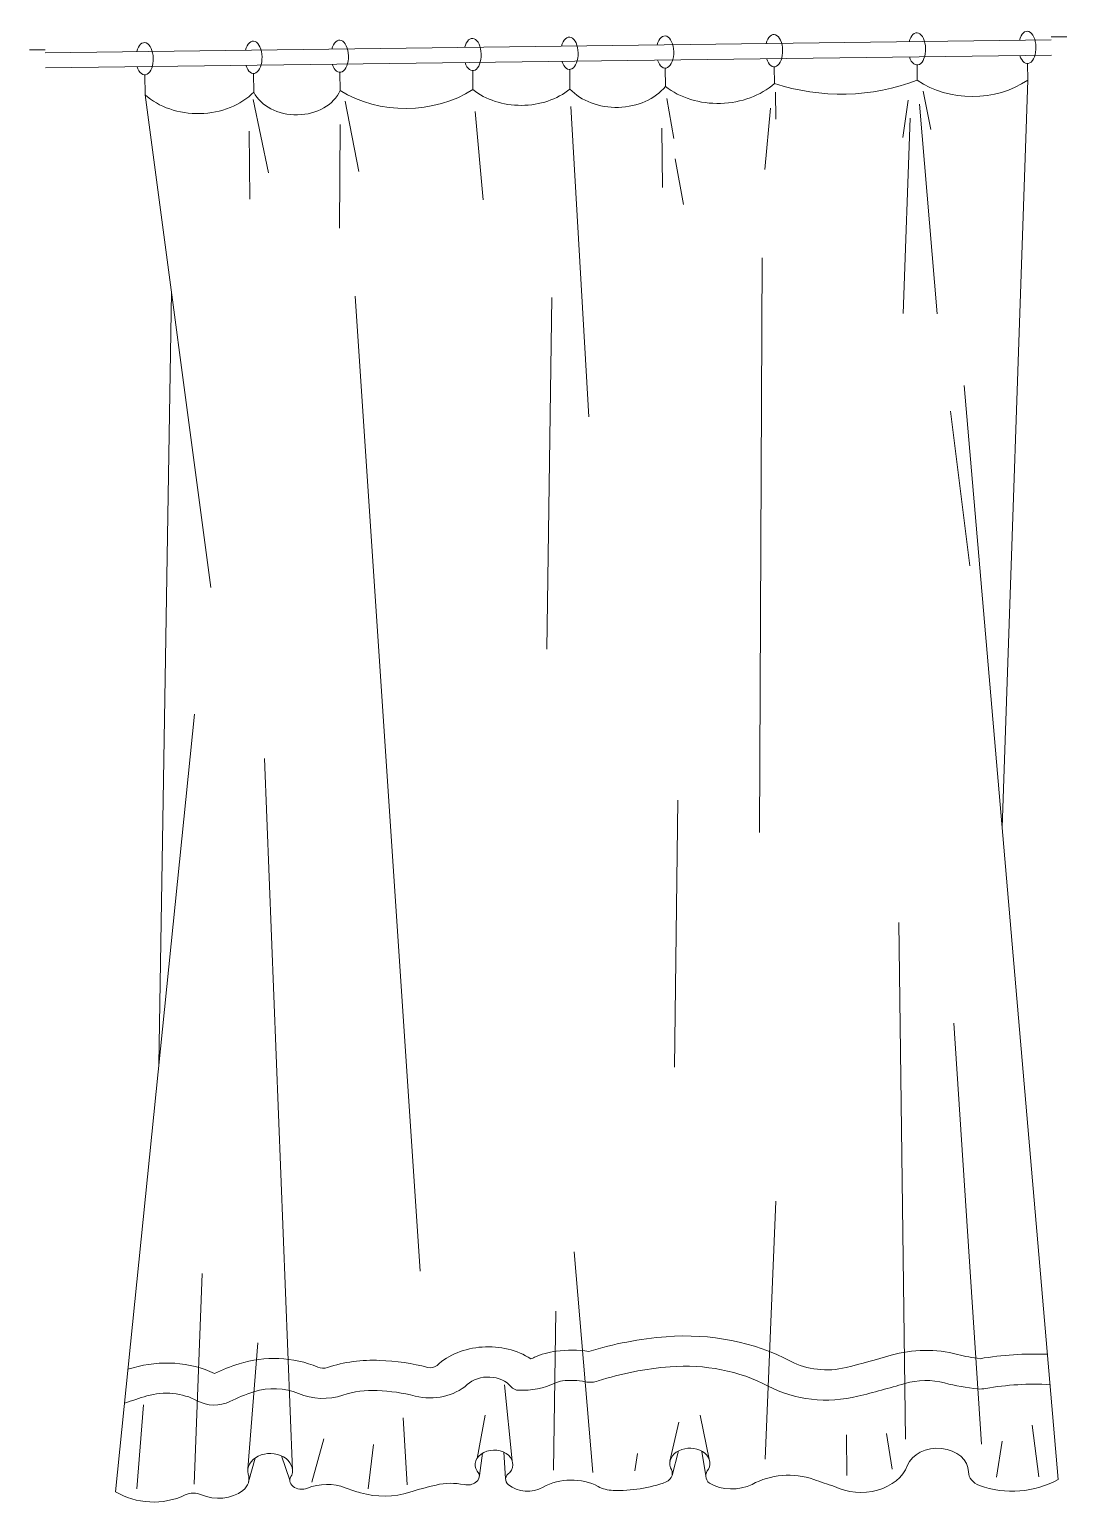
# Model space of a CAD drawing. Header units: centimetres. Extents: x 2280 to 32242, y -4577 to 2534.
# Drawn here: x 24756.9 to 24902.7, y -3330.3 to -3126.5 of the extents above; entities that cross this region are included whole.
import ezdxf

# ---------------------------------------------------------------- set-up
doc = ezdxf.new("R2010")
doc.units = ezdxf.units.CM
doc.layers.get('0').update_dxf_attribs({"lineweight": 15})
doc.layers.add('dim', color=40, linetype='Continuous', lineweight=0)

# ---------------------------------------------------------------- blocks, each defined once
blk = doc.blocks.new('OBJE_other_179')
for points in [[(-0.4857, 0.0035), (-0.4718, 0.0035)], [(0.4206, 0.0035), (0.4345, 0.0035)]]:
    blk.add_lwpolyline(points, close=True)
for points in [[(-0.4718, 0), (0.4206, 0)], [(-0.4718, -0.0174), (0.4206, -0.0174)], [(-0.3838, -0.0269), (-0.3838, -0.0498)], [(-0.2873, -0.0269), (-0.2873, -0.0485)], [(-0.2107, -0.0269), (-0.2107, -0.0479)], [(-0.0929, -0.0269), (-0.0929, -0.0488)], [(-0.0069, -0.0269), (-0.0069, -0.0495)], [(0.0779, -0.0269), (0.0779, -0.048)], [(0.1745, -0.0269), (0.1745, -0.0461)], [(0.3013, -0.0269), (0.3013, -0.0445)], [(0.3992, -0.046), (0.3681, -0.9069)], [(-0.2879, -0.057), (-0.2753, -0.1418)], [(-0.2065, -0.0602), (-0.1951, -0.1415)], [(0.0789, -0.062), (0.0847, -0.1079)], [(0.1755, -0.0562), (0.1755, -0.0874)], [(0.3063, -0.0571), (0.3128, -0.1016)], [(-0.0911, -0.0741), (-0.0852, -0.1761)], [(-0.0063, -0.0697), (0.0061, -0.4276)], [(0.1709, -0.0747), (0.1652, -0.1451)], [(0.2931, -0.0672), (0.2879, -0.1104)], [(0.303, -0.0721), (0.3163, -0.314)], [(-0.211, -0.0869), (-0.2128, -0.2063)], [(0.2945, -0.0881), (0.2862, -0.313)], [(-0.292, -0.0933), (-0.292, -0.1716)], [(0.0742, -0.0959), (0.0742, -0.1642)], [(0.0857, -0.1314), (0.0924, -0.1843)], [(0.1618, -0.247), (0.1529, -0.9091)], [(-0.3627, -0.2777), (-0.3824, -1.1674)], [(-0.1532, -1.4095), (-0.1997, -0.2849)], [(-0.0254, -0.2895), (-0.0338, -0.6947)], [(0.327, -0.4265), (0.3424, -0.6047)], [(-0.2685, -1.6374), (-0.2854, -0.8165)], [(0.0807, -0.8704), (0.0749, -1.1781)], [(0.2755, -1.0147), (0.2755, -1.6102)], [(0.3231, -1.1314), (0.3429, -1.617)], [(0.1631, -1.3342), (0.1508, -1.6311)], [(-0.0023, -1.6441), (-0.0163, -1.3894)], [(-0.356, -1.6515), (-0.3464, -1.409)], [(-0.037, -1.6408), (-0.0332, -1.4575)], [(-0.3081, -1.6346), (-0.2979, -1.4897)], [(-0.0736, -1.6293), (-0.0796, -1.5418)], [(-0.4069, -1.6562), (-0.4, -1.5594)], [(-0.1669, -1.6556), (-0.1697, -1.5784)], [(-0.1047, -1.6261), (-0.097, -1.5764)], [(0.1014, -1.6322), (0.0937, -1.5796)], [(0.0663, -1.6321), (0.0745, -1.5875)], [(0.3932, -1.6558), (0.388, -1.5959)], [(-0.2516, -1.6512), (-0.2404, -1.6012)], [(-0.2016, -1.6597), (-0.1964, -1.6085)], [(0.2231, -1.6045), (0.2231, -1.6514)], [(0.2587, -1.6036), (0.2634, -1.6447)], [(-0.3076, -1.6499), (-0.3016, -1.6225)], [(-0.271, -1.6486), (-0.2782, -1.6203)], [(-0.1028, -1.6459), (-0.0998, -1.6201)], [(-0.0796, -1.6496), (-0.0809, -1.6193)], [(0.035, -1.6428), (0.0377, -1.6227)], [(0.068, -1.6487), (0.0739, -1.6205)], [(0.098, -1.6496), (0.0948, -1.6213)], [(0.3559, -1.6554), (0.3612, -1.614)]]:
    blk.add_lwpolyline(points)
for points in [[(0.3992, -0.0269), (0.3992, -0.046, -0.381726), (0.3013, -0.0445, -0.222023), (0.1745, -0.0461, -0.439718), (0.0779, -0.048, -0.533027), (-0.0069, -0.0495, -0.429702), (-0.0929, -0.0488, -0.358125), (-0.2107, -0.0479, -0.706139), (-0.2873, -0.0485, -0.480958), (-0.3838, -0.0498), (-0.331, -0.6187)], [(0.3394, -0.3969), (0.4104, -1.6588, -0.282096), (0.3406, -1.6647, -0.285191), (0.331, -1.649, 0.867009), (0.2768, -1.6409, -0.505056), (0.2119, -1.6636, -0.013041), (0.1937, -1.6554, 0.274573), (0.139, -1.6602, -0.307287), (0.101, -1.6582, -0.327602), (0.1004, -1.6419, 1.379287), (0.0666, -1.6397, -0.40027), (0.0628, -1.6561, -0.123415), (0.0155, -1.665, -0.141556), (0.0024, -1.6603, 0.321953), (-0.0464, -1.6603, -0.38221), (-0.0771, -1.657, -0.43509), (-0.0759, -1.6428, 1.93052), (-0.1032, -1.6434, -0.576906), (-0.1165, -1.6562, 0.140803), (-0.1413, -1.6562, 0.022619), (-0.1648, -1.6641, -0.187257), (-0.2084, -1.6641, -0.026637), (-0.2219, -1.658, 0.242996), (-0.2555, -1.658, -0.770405), (-0.2693, -1.6428, 1.257815), (-0.308, -1.6409, -0.27629), (-0.3129, -1.6597, -0.34253), (-0.3496, -1.664, 0.278776), (-0.3639, -1.664, -0.320807), (-0.4257, -1.6592), (-0.3469, -0.7645)], [(0.4023, -1.5145, 0.068533), (0.3425, -1.5186, -0.047214), (0.3227, -1.5134, 0.175797), (0.2636, -1.5134, -0.013449), (0.2236, -1.5268, -0.232241), (0.1745, -1.5187, 0.178033), (0.0645, -1.4887, 0.069194), (-0.0044, -1.5045, 0.088007), (-0.0333, -1.5037, 0.096028), (-0.0526, -1.5105, -0.041285), (-0.0559, -1.5121, 0.41611), (-0.1392, -1.5183, -0.308765), (-0.1474, -1.5205, 0.064807), (-0.1899, -1.5117, 0.118417), (-0.2364, -1.5192, -0.233035), (-0.245, -1.5186, 0.229018), (-0.3148, -1.5137, 0.035113), (-0.3366, -1.5243, 0.230899), (-0.4087, -1.5166, 0.004048), (-0.4133, -1.5183)], [(0.4043, -1.5496, 0.077759), (0.3472, -1.5531, -0.088471), (0.3403, -1.5534, -0.053127), (0.3108, -1.5461, 0.175797), (0.2755, -1.5461, -0.013449), (0.2337, -1.5601, -0.232241), (0.1543, -1.5471, 0.178033), (0.0675, -1.5234, 0.074574), (0.0035, -1.5387, -0.16611), (-0.008, -1.5394, 0.106156), (-0.0281, -1.5381, 0.096028), (-0.0349, -1.5405, -0.147754), (-0.0669, -1.5483, -0.247974), (-0.0738, -1.5441, 0.51132), (-0.1127, -1.5409, -0.308765), (-0.1588, -1.5534, 0.064807), (-0.1925, -1.5464, 0.118417), (-0.223, -1.5513, -0.233035), (-0.2623, -1.5488, 0.229018), (-0.3019, -1.5461, 0.04371), (-0.3233, -1.5569, -0.306351), (-0.3522, -1.5557, 0.250457), (-0.3968, -1.5493, 0.019991), (-0.4167, -1.5574)]]:
    blk.add_lwpolyline(points, format="xyb")
at = {"extrusion": (0, 0, -1)}
for centre in [(-0.3838, -0.0083), (-0.2873, -0.0083), (-0.2107, -0.0083), (-0.0929, -0.0083), (-0.0069, -0.0083), (0.0779, -0.0083), (0.1745, -0.0083), (0.3013, -0.0083), (0.3992, -0.0083)]:
    blk.add_ellipse(centre, major_axis=(0, 0.0186), ratio=0.414124, start_param=-1.110144, end_param=4.201564, dxfattribs=at)

msp = doc.modelspace()

# ---------------------------------------------------------------- block references
at = {"layer": 'dim', "xscale": 155.6897000852332, "yscale": 119.8158711479482, "zscale": 155.6897000852332, "rotation": 0.7296998903322078}
msp.add_blockref('OBJE_other_179', (24832.508, -3128.815), dxfattribs=at)

doc.saveas('drawing.dxf')
